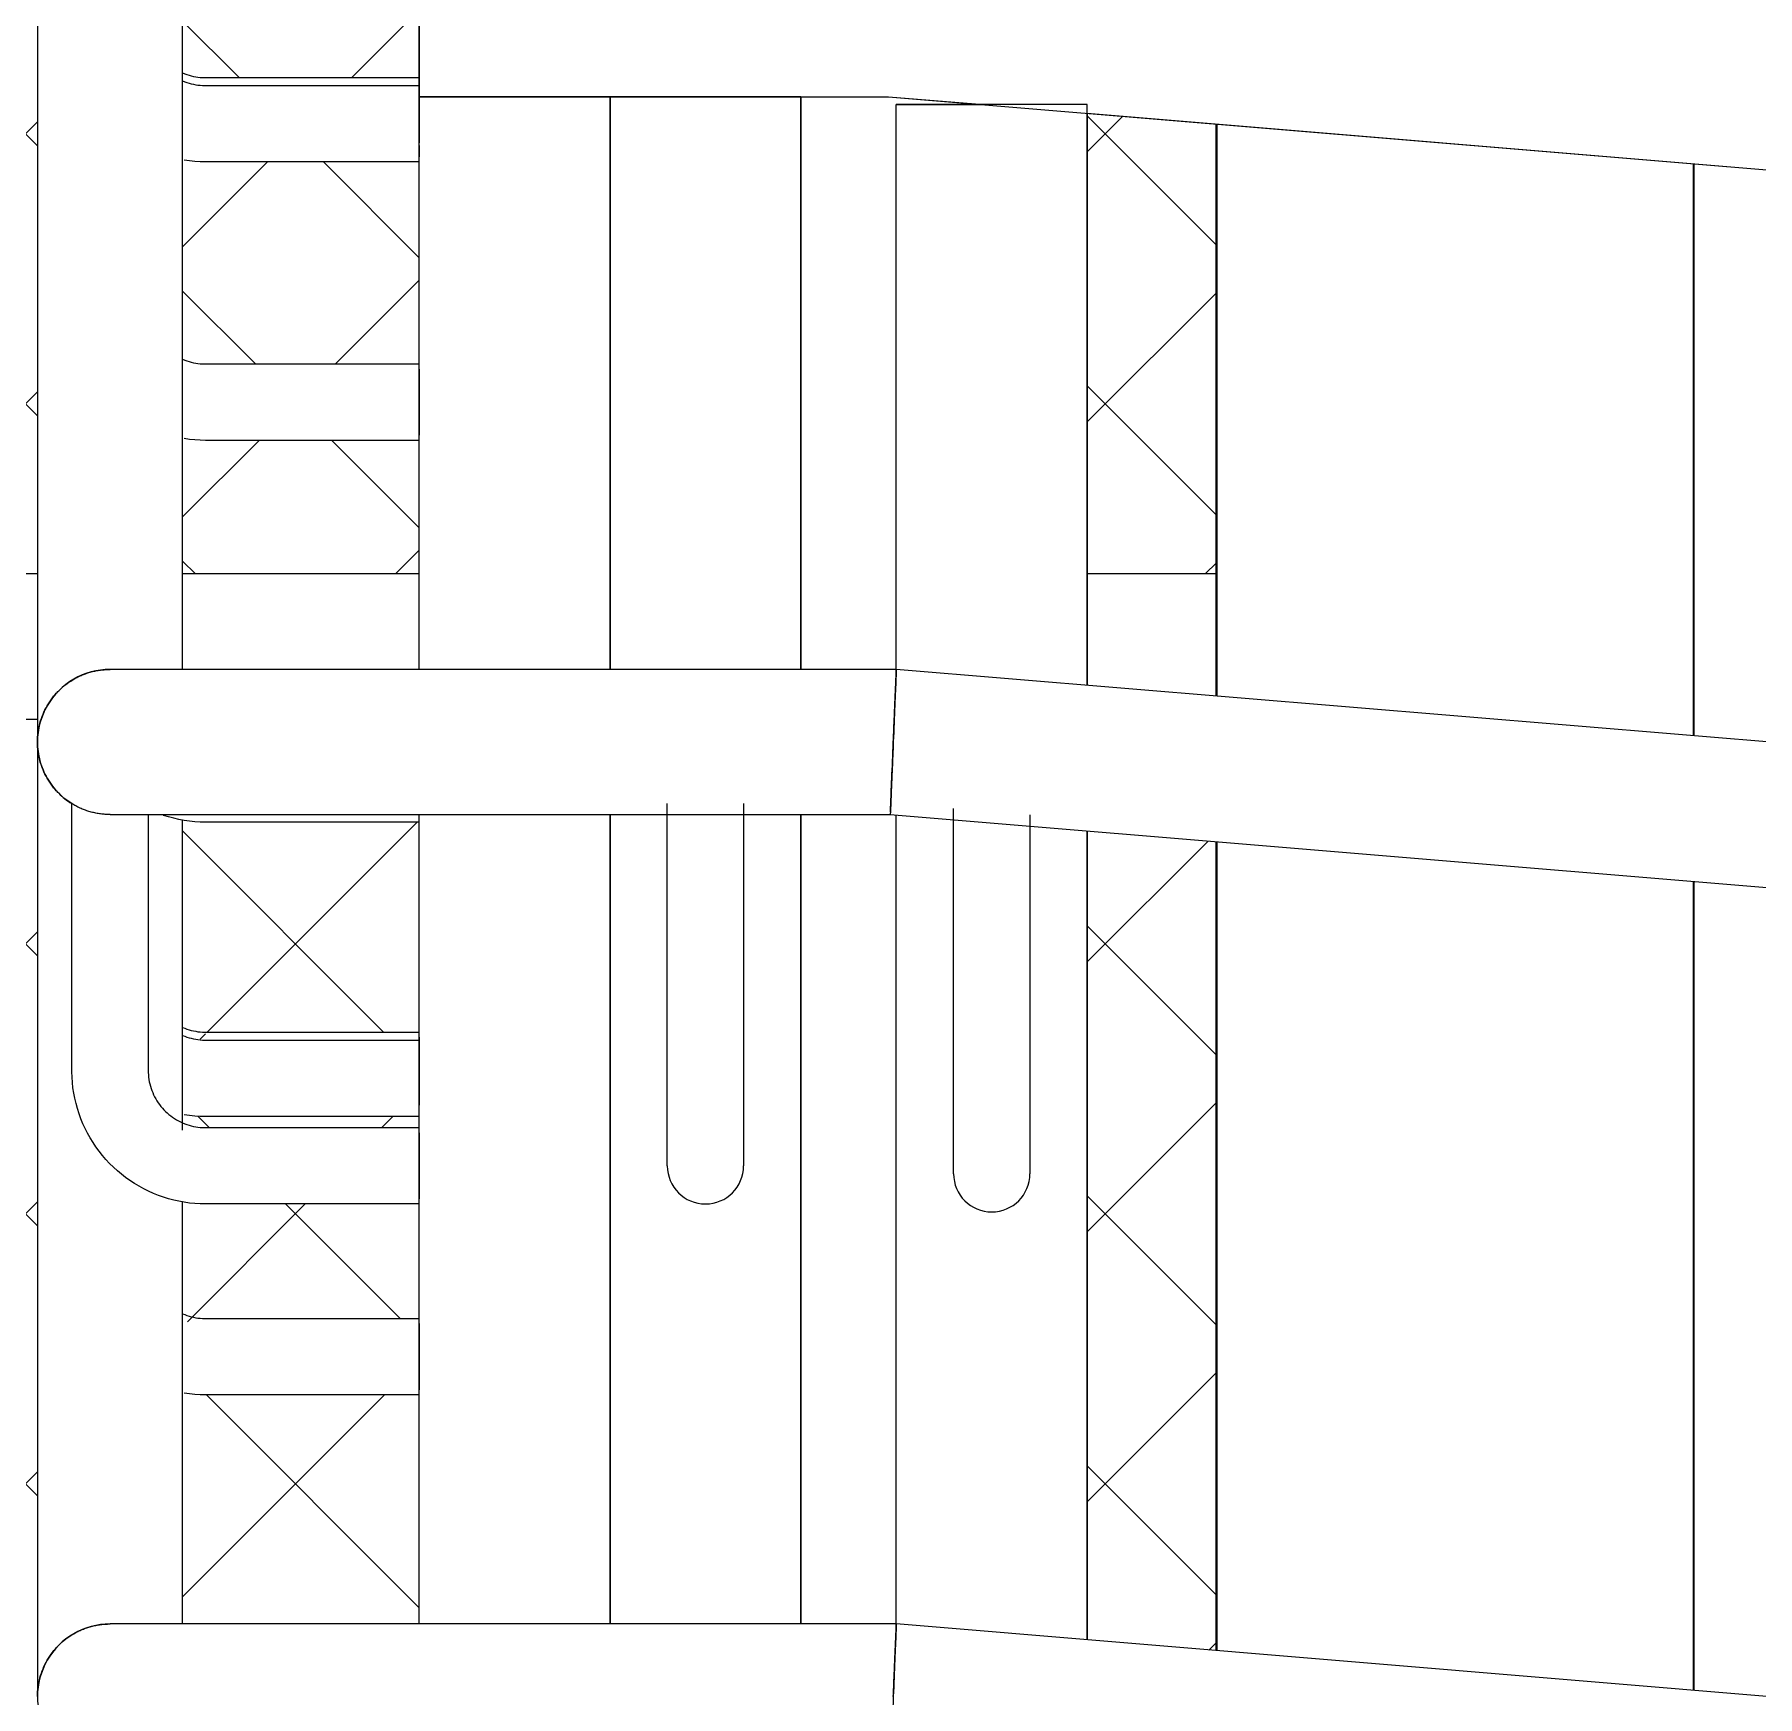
# Model space of a CAD drawing. Header units: millimetres. Extents: x -153298 to 620751, y -313239 to 250031.
# Drawn here: x 126548.3 to 126999.7, y -293878.3 to -293443.1 of the extents above; entities that cross this region are included whole.
import ezdxf

# ---------------------------------------------------------------- set-up
doc = ezdxf.new("R2010")
doc.units = ezdxf.units.MM
for name, color, linetype, lineweight in [('A-FLOR-HRAL', 7, 'Continuous', 25), ('A-GLAZ-CURT', 7, 'Continuous', 9), ('I-WALL-E', 7, 'Continuous', 35)]:
    doc.layers.add(name, color=color, linetype=linetype, lineweight=lineweight)

# ---------------------------------------------------------------- blocks, each defined once
blk = doc.blocks.new('Railing - Railing-6648742-2120-01 ENTRANCE 1 SECTION A')
at = {"layer": 'A-FLOR-HRAL', "color": 7, "lineweight": 9}
for p, q in [((-856701.1881364417, 102862.4035925976), (-858226.1881364416, 102862.4035925976)), ((-858226.1881364416, 102824.4035925977), (-856701.1881364417, 102824.4035925977))]:
    blk.add_line(p, q, dxfattribs=at)
blk = doc.blocks.new('DPA_CP_Fence Type D - Fence Post Left w MRTA Logo-V182-2120-01 ENTRANCE 1 SECTION A')
at = {"layer": 'A-GLAZ-CURT'}
h = blk.add_hatch(dxfattribs=at)
h.set_pattern_fill('FP_20', style=0, pattern_type=2)
h.set_pattern_definition([(45, (-856827.505, 101450), (-35.35524713544582, 35.35543098320893), []), (135, (-856827.505, 101450), (-35.35524713544582, -35.35543098320893), [])])
h.paths.add_polyline_path([(-856634.2775673486, 102212.4035925977), (-856634.2775673486, 102215.4035925977), (-856601.1881364416, 102215.4035925977), (-856601.1881364416, 102232.4035925976), (-857151.1881364417, 102232.4035925976), (-857150.4701634285, 102212.4035925977), (-857134.2775673486, 102212.4035925977), (-857134.2775673486, 102215.4035925977), (-857100.4701634285, 102215.4035925977), (-857100.4701634285, 102212.4035925977), (-857084.2775673487, 102212.4035925977), (-857084.2775673487, 102215.4035925977), (-857050.4701634285, 102215.4035925977), (-857050.4701634285, 102212.4035925977), (-857034.2775673486, 102212.4035925977), (-857034.2775673486, 102215.4035925977), (-857000.4701634285, 102215.4035925977), (-857000.4701634285, 102212.4035925977), (-856984.2775673486, 102212.4035925977), (-856984.2775673486, 102215.4035925977), (-856950.4701634283, 102215.4035925977), (-856950.4701634283, 102212.4035925977), (-856934.2775673486, 102212.4035925977), (-856934.2775673486, 102215.4035925977), (-856900.4701634285, 102215.4035925977), (-856900.4701634285, 102212.4035925977), (-856884.2775673486, 102212.4035925977), (-856884.2775673486, 102215.4035925977), (-856850.4701634285, 102215.4035925977), (-856850.4701634285, 102212.4035925977), (-856834.2775673487, 102212.4035925977), (-856834.2775673487, 102215.4035925977), (-856800.4701634285, 102215.4035925977), (-856800.4701634285, 102212.4035925977), (-856784.2775673487, 102212.4035925977), (-856784.2775673487, 102215.4035925977), (-856750.4701634285, 102215.4035925977), (-856750.4701634285, 102212.4035925977), (-856734.2775673486, 102212.4035925977), (-856734.2775673486, 102215.4035925977), (-856700.4701634285, 102215.4035925977), (-856700.4701634285, 102212.4035925977), (-856684.2775673486, 102212.4035925977), (-856683.8183975342, 102215.4035925977), (-856650.4701634286, 102215.4035925977), (-856650.4701634286, 102212.4035925977), (-856639.8652611283, 102212.4035925977)])
h.paths.add_polyline_path([(-858042.3738653885, 102212.4035925977), (-858034.2775673486, 102212.4035925977), (-858034.2775673486, 102215.4035925977), (-858000.4701634285, 102215.4035925977), (-858000.4701634285, 102212.4035925977), (-857984.2775673487, 102212.4035925977), (-857984.2775673487, 102215.4035925977), (-857950.4701634285, 102215.4035925977), (-857950.4701634285, 102212.4035925977), (-857934.2775673486, 102212.4035925977), (-857934.2775673486, 102215.4035925977), (-857900.4701634285, 102215.4035925977), (-857900.4701634285, 102212.4035925977), (-857884.2775673486, 102212.4035925977), (-857884.2775673486, 102215.4035925977), (-857850.4701634285, 102215.4035925977), (-857850.4701634285, 102212.4035925977), (-857834.2775673486, 102212.4035925977), (-857834.2775673486, 102215.4035925977), (-857800.4701634286, 102215.4035925977), (-857800.4701634286, 102212.4035925977), (-857784.2775673486, 102212.4035925977), (-857784.2775673486, 102215.4035925977), (-857750.4701634285, 102215.4035925977), (-857750.4701634285, 102212.4035925977), (-857734.2775673486, 102212.4035925977), (-857734.2775673486, 102215.4035925977), (-857700.4701634285, 102215.4035925977), (-857700.4701634285, 102212.4035925977), (-857684.2775673487, 102212.4035925977), (-857684.2775673487, 102215.4035925977), (-857650.4701634285, 102215.4035925977), (-857650.4701634285, 102212.4035925977), (-857634.2775673486, 102212.4035925977), (-857634.2775673486, 102215.4035925977), (-857629.4988286843, 102215.4035925977), (-857629.4988286843, 102232.4035925976), (-858097.6338179386, 102232.4035925976), (-858097.6338179386, 102212.4035925977), (-858088.0479411649, 102212.4035925977)])
h.paths.add_polyline_path([(-856501.1881364415, 102212.4035925977), (-856476.1881364415, 102212.4035925977), (-856476.1881364415, 102232.4035925976), (-856501.1881364415, 102232.4035925976), (-856501.1881364415, 102219.1142443662)])
h.paths.add_polyline_path([(-856392.3450252684, 102212.4035925977), (-856392.3450252684, 102232.4035925976), (-856426.1881364416, 102232.4035925976), (-856426.1881364416, 102212.4035925977)])
h.paths.add_polyline_path([(-857234.2775673486, 102212.4035925977), (-857234.2775673486, 102215.4035925977), (-857201.1881364417, 102215.4035925977), (-857201.1881364417, 102232.4035925976), (-857527.8988286845, 102232.4035925976), (-857527.8988286845, 102215.4035925977), (-857500.4701634283, 102215.4035925977), (-857500.4701634283, 102212.4035925977), (-857484.2775673486, 102212.4035925977), (-857484.2775673486, 102215.4035925977), (-857450.4701634285, 102215.4035925977), (-857450.4701634285, 102212.4035925977), (-857434.2775673486, 102212.4035925977), (-857434.2775673486, 102215.4035925977), (-857400.4701634285, 102215.4035925977), (-857400.4701634285, 102212.4035925977), (-857384.2775673487, 102212.4035925977), (-857384.2775673487, 102215.4035925977), (-857350.4701634285, 102215.4035925977), (-857350.4701634285, 102212.4035925977), (-857334.2775673486, 102212.4035925977), (-857334.2775673486, 102215.4035925977), (-857300.4701634285, 102215.4035925977), (-857300.4701634285, 102212.4035925977), (-857284.2775673486, 102212.4035925977), (-857284.2775673486, 102215.4035925977), (-857250.4701634285, 102215.4035925977), (-857250.4701634285, 102212.4035925977)])
h.paths.add_polyline_path([(-856742.4165152344, 102282.4035925976), (-856601.1881364416, 102282.4035925976), (-856601.1881364416, 102447.4035925977), (-856663.4381364415, 102447.9931073135), (-856669.1702295474, 102449.5184980291), (-856678.2984558155, 102454.8154021467), (-856683.8522670118, 102459.9917830488), (-856688.7319101536, 102467.4979455961), (-856690.8483904795, 102473.5402818405), (-856691.6881364415, 102479.8763882947), (-856692.1881364415, 102482.4035925979), (-856692.1881364415, 102552.3327734198), (-856695.6231652842, 102554.9685637551), (-856698.6426191134, 102558.9035925977), (-856700.5407271411, 102563.4860307407), (-856701.1881364416, 102573.3211544546), (-856701.1881364416, 102824.4035925977), (-857151.1881364417, 102824.4035925977), (-857151.1881364417, 102282.4035925976), (-856976.8180822968, 102282.4035925976)])
h.paths.add_polyline_path([(-857445.6212164216, 102282.4035925976), (-857201.1881364417, 102282.4035925976), (-857201.1881364417, 102824.4035925977), (-857527.8988286845, 102824.4035925977), (-857527.8988286845, 102282.4035925976)])
h.paths.add_polyline_path([(-858097.6338179386, 102282.4035925976), (-857629.4988286843, 102282.4035925976), (-857629.4988286843, 102824.4035925977), (-858097.6338179386, 102824.4035925977), (-858097.6338179386, 102345.0337947114)])
h.paths.add_polyline_path([(-856501.1881364415, 102282.4035925976), (-856476.1881364415, 102282.4035925976), (-856476.1881364415, 102323.0064257137), (-856501.1881364415, 102347.3376171424), (-856501.1881364415, 102345.0337947114)])
h.paths.add_polyline_path([(-856401.1881364415, 102282.4035925976), (-856397.1881364416, 102282.4035925976), (-856397.1881364416, 102395.9999999999), (-856401.1881364415, 102395.9999999999), (-856401.1881364415, 102345.0337947114)])
h.paths.add_polyline_path([(-856827.5042234219, 102352.9999999408), (-856899.4025573735, 102352.9999999586), (-857066.476353018, 102449.9999999999), (-856899.3298253735, 102546.9999999586), (-856827.5042234219, 102546.9999999586), (-856996.3295828198, 102449.9999999826), (-856899.3298253735, 102394.2679908229)])
h.paths.add_polyline_path([(-856392.3450252684, 102399.9999999999), (-856392.3450252684, 102519.9999999999), (-856397.1881364416, 102519.9999999999), (-856397.1881364416, 102542.6885430982), (-856426.1881364416, 102545.1052097649), (-856425.1881364415, 102403.9999999999), (-856401.1881364415, 102403.179562384), (-856401.1881364415, 102399.9999999999), (-856397.1881364416, 102399.9999999999)])
h.paths.add_polyline_path([(-856657.1881364414, 102464.4746604096), (-856657.1881364414, 102467.4035925977), (-856601.1881364416, 102467.4035925977), (-856601.1881364416, 102547.4035925977), (-856663.2641191791, 102547.9467988688), (-856672.1881364415, 102549.4035925977), (-856672.6881364416, 102482.4035925979), (-856675.1170686297, 102482.4035925979), (-856670.9018602158, 102475.9061187906), (-856670.3894346048, 102472.8392346138), (-856664.5970560557, 102469.3168893179), (-856663.685609795, 102466.7337809286), (-856659.2063432871, 102466.0638466356)])
h.paths.add_polyline_path([(-856392.3450252684, 102580.4166666666), (-856392.3450252684, 102792.2849505004), (-856426.1881364416, 102795.1052097648), (-856426.1881364416, 102583.236925931), (-856409.408482552, 102581.8386214402)])
h.paths.add_polyline_path([(-856663.1881364415, 102587.4035925977), (-856601.1881364416, 102587.4035925977), (-856601.1881364416, 102647.4035925978), (-856663.1881364415, 102647.4035925978), (-856663.1881364415, 102596.8728954017)])
h.paths.add_polyline_path([(-856657.1881364416, 102664.4746604096), (-856657.1881364416, 102667.4035925978), (-856601.1881364416, 102667.4035925978), (-856601.1881364416, 102697.4035925977), (-856663.1881364415, 102697.4035925977), (-856663.1881364415, 102666.7678248859), (-856659.2063432871, 102666.0638466356)])
h.paths.add_polyline_path([(-856657.1881364416, 102714.4746604096), (-856657.1881364416, 102717.4035925977), (-856601.1881364416, 102717.4035925977), (-856601.1881364416, 102720.3202592644), (-856663.1881364415, 102720.3202592644), (-856663.1881364415, 102716.7678248858), (-856659.2063432875, 102716.0638466356)])
h.paths.add_polyline_path([(-856657.1881364414, 102739.4746604096), (-856657.1881364414, 102742.4035925978), (-856601.1881364416, 102742.4035925978), (-856601.1881364416, 102797.4035925977), (-856663.1881364415, 102797.4035925977), (-856663.1881364415, 102741.7678248859), (-856659.2063432871, 102741.0638466356), (-856657.701509377, 102739.8789030172)])
h.paths.add_polyline_path([(-857151.1881364417, 102862.4035925976), (-856701.1881364416, 102862.4035925977), (-856701.1881364416, 103074.4035925976), (-857151.1881364417, 103074.4035925976), (-857151.1881364417, 102974.6315464372)])
h.paths.add_polyline_path([(-856625.2157317032, 102862.4035925976), (-856601.1881364416, 102862.4035925976), (-856601.1881364416, 102897.4035925978), (-856663.1881364415, 102897.4035925978), (-856663.1881364415, 102862.4035925977), (-856657.1881364416, 102862.4035925977)])
h.paths.add_polyline_path([(-857629.4988286843, 102862.4035925976), (-857629.4988286843, 103074.4035925976), (-858097.6338179386, 103074.4035925976), (-858097.6338179386, 102862.4035925976), (-857680.022783484, 102862.4035925976)])
h.paths.add_polyline_path([(-857527.8988286845, 102862.4035925976), (-857201.1881364417, 102862.4035925976), (-857201.1881364417, 103074.4035925976), (-857527.8988286845, 103074.4035925976), (-857527.8988286845, 102974.6315464372)])
h.paths.add_polyline_path([(-856392.3450252684, 102862.4035925976), (-856392.3450252684, 102980.2433559216), (-856426.1881364416, 102983.0636151861), (-856426.1881364416, 102862.4035925976)])
h.paths.add_polyline_path([(-856657.1881364416, 102914.4746604096), (-856657.1881364416, 102917.4035925977), (-856601.1881364416, 102917.4035925977), (-856601.1881364416, 102970.3202592644), (-856663.1881364415, 102970.3202592644), (-856663.1881364415, 102916.7678248858), (-856659.2063432875, 102916.0638466356)])
h.paths.add_polyline_path([(-856657.1881364416, 102989.4746604096), (-856657.1881364416, 102992.4035925978), (-856601.1881364416, 102992.4035925978), (-856601.1881364416, 103074.4035925976), (-856663.1881364415, 103074.4035925976), (-856663.1881364415, 102991.7678248858), (-856659.2063432875, 102991.0638466356), (-856657.701509377, 102989.8789030171)])
h.paths.add_polyline_path([(-856392.3450252684, 103030.4166666666), (-856392.3450252684, 103074.4035925976), (-856431.1881364416, 103074.4035925976), (-856431.1881364416, 103033.6535925977)])
h.paths.add_polyline_path([(-856551.1881364416, 103037.4035925977), (-856521.1881364416, 103037.4035925977), (-856521.1881364416, 103074.4035925976), (-856551.1881364416, 103074.4035925976)])
h.paths.add_polyline_path([(-858022.5023533303, 103112.4035925976), (-857629.4988286843, 103112.4035925976), (-857629.4988286843, 103262.4035925976), (-858097.6338179386, 103262.4035925976), (-858097.6338179386, 103112.4035925976), (-858039.3994141768, 103112.4035925976)])
h.paths.add_polyline_path([(-856521.1881364416, 103112.4035925976), (-856521.1881364416, 103262.4035925976), (-856551.1881364416, 103262.4035925976), (-856551.1881364416, 103112.4035925976)])
h.paths.add_polyline_path([(-856431.1881364416, 103112.4035925976), (-856392.3450252684, 103112.4035925976), (-856392.3450252684, 103262.4035925976), (-856431.1881364416, 103262.4035925976), (-856431.1881364416, 103226.4706471275)])
h.paths.add_polyline_path([(-857151.1881364417, 103112.4035925976), (-856601.1881364416, 103112.4035925977), (-856601.1881364416, 103262.4035925976), (-857151.1881364417, 103262.4035925976)])
h.paths.add_polyline_path([(-857445.6212164216, 103112.4035925976), (-857201.1881364417, 103112.4035925976), (-857201.1881364417, 103262.4035925976), (-857527.8988286845, 103262.4035925976), (-857527.8988286845, 103112.4035925976)])
h.paths.add_polyline_path([(-858095.9302248292, 103312.4035925976), (-857629.4988286843, 103312.4035925976), (-857629.4988286843, 103400.1316524975), (-858027.7266824772, 103399.4656676416), (-858041.6367556398, 103397.3905162079), (-858063.0601329114, 103388.1665324189), (-858079.1564549507, 103373.6458175754), (-858089.7913262139, 103357.7108588397), (-858095.9302248292, 103340.3271353987), (-858097.6338179386, 103312.4035925976)])
h.paths.add_polyline_path([(-856392.3450252684, 103312.4035925976), (-856392.3450252684, 103400.1316524975), (-856431.1881364416, 103400.1316524975), (-856431.1881364416, 103312.4035925976)])
h.paths.add_polyline_path([(-857527.8988286845, 103312.4035925976), (-856521.1881364416, 103312.4035925976), (-856521.1881364416, 103400.1316524975), (-857527.8988286845, 103400.1316524975), (-857527.8988286845, 103352.3901974727)])
blk = doc.blocks.new('Railing - RL7_Baluster Post-V202-2120-01 ENTRANCE 1 SECTION A')
at = {"layer": 'A-FLOR-HRAL', "color": 7, "lineweight": 9}
for p, q in [((-856601.1881364417, 102837.4035925976), (-856601.1881364417, 103187.4035925977)), ((-856601.1881364417, 102837.4035925976), (-856601.1881364417, 103187.4035925977)), ((-856551.1881364417, 102987.4035925976), (-856551.1881364417, 102837.4035925976)), ((-856551.1881364417, 102837.4035925976), (-856551.1881364417, 102987.4035925976)), ((-856657.1881364417, 102917.4035925977), (-856601.1881364417, 102917.4035925977)), ((-856601.1881364417, 102907.4035925977), (-856601.1881364417, 102916.0638466356)), ((-856601.1881364417, 102916.0638466356), (-856601.1881364417, 102907.4035925977)), ((-856601.1881364417, 102907.4035925977), (-856601.1881364417, 102898.7433385599)), ((-856601.1881364417, 102898.7433385599), (-856601.1881364417, 102907.4035925977)), ((-856601.1881364417, 102897.4035925978), (-856657.1881364417, 102897.4035925978)), ((-856601.1881364417, 102587.4035925977), (-856601.1881364417, 102799.4035925976)), ((-856601.1881364417, 102587.4035925977), (-856601.1881364417, 102799.4035925976)), ((-856551.1881364417, 102799.4035925976), (-856551.1881364417, 102587.4035925977)), ((-856551.1881364417, 102587.4035925977), (-856551.1881364417, 102799.4035925976)), ((-856657.1881364416, 102667.4035925978), (-856601.1881364417, 102667.4035925978)), ((-856601.1881364417, 102657.4035925978), (-856601.1881364417, 102666.0638466356)), ((-856601.1881364417, 102666.0638466356), (-856601.1881364417, 102657.4035925977)), ((-856601.1881364417, 102657.4035925977), (-856601.1881364417, 102648.7433385599)), ((-856601.1881364417, 102648.7433385599), (-856601.1881364417, 102657.4035925978)), ((-856601.1881364417, 102647.4035925978), (-856657.1881364416, 102647.4035925978))]:
    blk.add_line(p, q, dxfattribs=at)
at = {"layer": 'A-FLOR-HRAL', "color": 7, "lineweight": 9, "flags": 128}
for points in [[(-856663.1782293827, 102918.6515459662), (-856662.6235027588, 102918.4230063083), (-856662.0600807082, 102918.216832606), (-856661.4888645862, 102918.0333546934), (-856660.9107682165, 102917.872866096), (-856660.3267164301, 102917.7356235612), (-856659.7376435851, 102917.6218466479), (-856659.1444920728, 102917.5317173749), (-856658.5482108087, 102917.4653799297), (-856657.9497537157, 102917.4229404381), (-856657.3500781975, 102917.4044667943), (-856657.1881364417, 102917.4035925977)], [(-856657.1881364417, 102897.4035925978), (-856658.5877631382, 102897.4315888646), (-856659.9851507307, 102897.5155328772), (-856661.3780636968, 102897.6552903429), (-856662.7642736732, 102897.8506376796)], [(-856663.1782293826, 102668.6515459663), (-856662.6235027587, 102668.4230063084), (-856662.0600807081, 102668.2168326062), (-856661.488864586, 102668.0333546936), (-856660.9107682164, 102667.8728660961), (-856660.3267164299, 102667.7356235614), (-856659.737643585, 102667.6218466481), (-856659.1444920726, 102667.531717375), (-856658.5482108084, 102667.4653799298), (-856657.9497537155, 102667.4229404383), (-856657.3500781974, 102667.4044667945), (-856657.1881364416, 102667.4035925979)], [(-856657.1881364416, 102647.4035925979), (-856658.5877631381, 102647.4315888648), (-856659.9851507305, 102647.5155328773), (-856661.3780636967, 102647.655290343), (-856662.7642736731, 102647.8506376798)]]:
    blk.add_lwpolyline(points, dxfattribs=at)
blk = doc.blocks.new('Railing - RL7_Baluster Post-V203-2120-01 ENTRANCE 1 SECTION A')
at = {"layer": 'A-FLOR-HRAL', "color": 7, "lineweight": 9}
for p, q in [((-856601.1881364417, 102837.4035925976), (-856601.1881364417, 103087.4035925976)), ((-856601.1881364417, 102837.4035925976), (-856601.1881364417, 103087.4035925976)), ((-856551.1881364417, 102987.4035925976), (-856551.1881364417, 102837.4035925976)), ((-856551.1881364417, 102837.4035925976), (-856551.1881364417, 102987.4035925976)), ((-856601.1881364417, 102797.4035925977), (-856657.1881364417, 102797.4035925977)), ((-856601.1881364417, 102587.4035925977), (-856601.1881364417, 102799.4035925976)), ((-856601.1881364417, 102587.4035925977), (-856601.1881364417, 102799.4035925976)), ((-856551.1881364417, 102799.4035925976), (-856551.1881364417, 102587.4035925977)), ((-856551.1881364417, 102587.4035925977), (-856551.1881364417, 102799.4035925976))]:
    blk.add_line(p, q, dxfattribs=at)
at = {"layer": 'A-FLOR-HRAL', "color": 7, "lineweight": 9, "flags": 128}
blk.add_lwpolyline([(-856657.1881364417, 102797.4035925977), (-856658.5877631382, 102797.4315888646), (-856659.9851507307, 102797.5155328771), (-856661.3780636968, 102797.6552903429), (-856662.7642736732, 102797.8506376796), (-856664.1415630195, 102798.1012623733), (-856665.5077283665, 102798.4067634779), (-856666.8605841415, 102798.7666522569), (-856668.1979660633, 102799.1803529648)], dxfattribs=at)
blk = doc.blocks.new('Railing - RL7_Baluster Post-V207-2120-01 ENTRANCE 1 SECTION A')
at = {"layer": 'A-FLOR-HRAL', "color": 7, "lineweight": 9}
for p, q in [((-856601.1881364417, 102837.4035925976), (-856601.1881364417, 103262.4035925977)), ((-856601.1881364417, 102837.4035925976), (-856601.1881364417, 103262.4035925977)), ((-856657.1881364417, 102992.4035925978), (-856601.1881364417, 102992.4035925978)), ((-856601.1881364417, 102982.4035925977), (-856601.1881364417, 102991.0638466356)), ((-856601.1881364417, 102991.0638466356), (-856601.1881364417, 102982.4035925977)), ((-856551.1881364417, 102987.4035925976), (-856551.1881364417, 102837.4035925976)), ((-856551.1881364417, 102837.4035925976), (-856551.1881364417, 102987.4035925976)), ((-856601.1881364417, 102982.4035925977), (-856601.1881364417, 102975.3325247859)), ((-856601.1881364417, 102975.3325247859), (-856601.1881364417, 102982.4035925977)), ((-856601.1881364417, 102587.4035925977), (-856601.1881364417, 102799.4035925976)), ((-856601.1881364417, 102587.4035925977), (-856601.1881364417, 102799.4035925976)), ((-856551.1881364417, 102799.4035925976), (-856551.1881364417, 102587.4035925977)), ((-856551.1881364417, 102587.4035925977), (-856551.1881364417, 102799.4035925976)), ((-856657.1881364416, 102742.4035925978), (-856601.1881364417, 102742.4035925978)), ((-856601.1881364417, 102732.4035925978), (-856601.1881364417, 102741.0638466356)), ((-856601.1881364417, 102741.0638466356), (-856601.1881364417, 102732.4035925977)), ((-856601.1881364417, 102732.4035925977), (-856601.1881364417, 102723.7433385599)), ((-856601.1881364417, 102723.7433385599), (-856601.1881364417, 102732.4035925978))]:
    blk.add_line(p, q, dxfattribs=at)
at = {"layer": 'A-FLOR-HRAL', "color": 7, "lineweight": 9, "flags": 128}
for points in [[(-856663.1782293827, 102993.6515459662), (-856662.6235027588, 102993.4230063083), (-856662.0600807082, 102993.216832606), (-856661.4888645862, 102993.0333546934), (-856660.9107682165, 102992.872866096), (-856660.3267164301, 102992.7356235612), (-856659.7376435851, 102992.6218466479), (-856659.1444920728, 102992.5317173749), (-856658.5482108087, 102992.4653799297), (-856657.9497537157, 102992.4229404381), (-856657.3500781975, 102992.4044667943), (-856657.1881364417, 102992.4035925978)], [(-856663.1782293826, 102743.6515459663), (-856662.6235027587, 102743.4230063084), (-856662.0600807081, 102743.2168326062), (-856661.488864586, 102743.0333546936), (-856660.9107682164, 102742.8728660961), (-856660.3267164299, 102742.7356235614), (-856659.737643585, 102742.6218466481), (-856659.1444920726, 102742.5317173751), (-856658.5482108084, 102742.4653799298), (-856657.9497537155, 102742.4229404383), (-856657.3500781974, 102742.4044667945), (-856657.1881364416, 102742.4035925979)]]:
    blk.add_lwpolyline(points, dxfattribs=at)
blk = doc.blocks.new('Railing - RL7_Baluster Post-V208-2120-01 ENTRANCE 1 SECTION A')
at = {"layer": 'A-FLOR-HRAL', "color": 7, "lineweight": 9}
for p, q in [((-856601.1881364417, 102837.4035925976), (-856601.1881364417, 103260.3202592643)), ((-856601.1881364417, 102837.4035925976), (-856601.1881364417, 103260.3202592643)), ((-856657.1881364417, 102990.3202592644), (-856601.1881364417, 102990.3202592644)), ((-856601.1881364417, 102980.3202592644), (-856601.1881364417, 102988.9805133022)), ((-856601.1881364417, 102988.9805133022), (-856601.1881364417, 102980.3202592644)), ((-856551.1881364417, 102987.4035925976), (-856551.1881364417, 102837.4035925976)), ((-856551.1881364417, 102837.4035925976), (-856551.1881364417, 102987.4035925976)), ((-856601.1881364417, 102980.3202592644), (-856601.1881364417, 102975.3202592644)), ((-856601.1881364417, 102975.3202592644), (-856601.1881364417, 102980.3202592644)), ((-856601.1881364417, 102974.5861964209), (-856601.1881364417, 102971.6600052265)), ((-856601.1881364417, 102971.6600052265), (-856601.1881364417, 102974.5861964209)), ((-856601.1881364417, 102970.3202592644), (-856657.1881364417, 102970.3202592644)), ((-856601.1881364417, 102587.4035925977), (-856601.1881364417, 102799.4035925976)), ((-856601.1881364417, 102587.4035925977), (-856601.1881364417, 102799.4035925976)), ((-856551.1881364417, 102799.4035925976), (-856551.1881364417, 102587.4035925977)), ((-856551.1881364417, 102587.4035925977), (-856551.1881364417, 102799.4035925976)), ((-856657.1881364416, 102740.3202592644), (-856601.1881364417, 102740.3202592644)), ((-856601.1881364417, 102730.3202592644), (-856601.1881364417, 102738.9805133022)), ((-856601.1881364417, 102738.9805133022), (-856601.1881364417, 102730.3202592644)), ((-856601.1881364417, 102730.3202592644), (-856601.1881364417, 102723.2491914525)), ((-856601.1881364417, 102723.2491914525), (-856601.1881364417, 102730.3202592644)), ((-856601.1881364417, 102720.3202592644), (-856657.1881364416, 102720.3202592644))]:
    blk.add_line(p, q, dxfattribs=at)
at = {"layer": 'A-FLOR-HRAL', "color": 7, "lineweight": 9, "flags": 128}
for points in [[(-856663.1782293827, 102991.5682126328), (-856662.6235027588, 102991.3396729749), (-856662.0600807082, 102991.1334992727), (-856661.4888645862, 102990.9500213601), (-856660.9107682165, 102990.7895327626), (-856660.3267164301, 102990.6522902279), (-856659.7376435851, 102990.5385133146), (-856659.1444920728, 102990.4483840415), (-856658.5482108087, 102990.3820465964), (-856657.9497537157, 102990.3396071048), (-856657.3500781975, 102990.321133461), (-856657.1881364417, 102990.3202592644)], [(-856657.1881364417, 102970.3202592644), (-856658.5877631382, 102970.3482555313), (-856659.9851507307, 102970.4321995438), (-856661.3780636968, 102970.5719570095), (-856662.7642736732, 102970.7673043463)], [(-856663.1782293826, 102741.568212633), (-856662.6235027587, 102741.3396729751), (-856662.0600807081, 102741.1334992728), (-856661.488864586, 102740.9500213602), (-856660.9107682164, 102740.7895327628), (-856660.3267164299, 102740.652290228), (-856659.737643585, 102740.5385133147), (-856659.1444920726, 102740.4483840417), (-856658.5482108084, 102740.3820465965), (-856657.9497537155, 102740.3396071049), (-856657.3500781974, 102740.3211334611), (-856657.1881364416, 102740.3202592646)], [(-856657.1881364416, 102720.3202592646), (-856658.5877631381, 102720.3482555314), (-856659.9851507305, 102720.432199544), (-856661.3780636967, 102720.5719570097), (-856662.7642736731, 102720.7673043464)]]:
    blk.add_lwpolyline(points, dxfattribs=at)
blk = doc.blocks.new('Railing - RL7_Baluster Post-V209-2120-01 ENTRANCE 1 SECTION A')
at = {"layer": 'A-FLOR-HRAL', "color": 7, "lineweight": 9}
for p, q in [((-856551.1881364417, 102987.4035925976), (-856601.1881364417, 102987.4035925976)), ((-856601.1881364417, 102987.4035925976), (-856551.1881364417, 102987.4035925976)), ((-856601.1881364417, 102837.4035925976), (-856601.1881364417, 102987.4035925976)), ((-856601.1881364417, 102837.4035925976), (-856601.1881364417, 102987.4035925976)), ((-856551.1881364417, 102987.4035925976), (-856551.1881364417, 102837.4035925976)), ((-856551.1881364417, 102837.4035925976), (-856551.1881364417, 102987.4035925976)), ((-856692.1881364416, 102732.4035925977), (-856692.1881364416, 102802.3327734197)), ((-856672.1881364417, 102799.4352590641), (-856672.1881364417, 102732.4035925977)), ((-856601.1881364417, 102587.4035925977), (-856601.1881364417, 102799.4035925976)), ((-856601.1881364417, 102587.4035925977), (-856601.1881364417, 102799.4035925976)), ((-856551.1881364417, 102799.4035925976), (-856551.1881364417, 102587.4035925977)), ((-856551.1881364417, 102587.4035925977), (-856551.1881364417, 102799.4035925976)), ((-856657.1881364417, 102717.4035925977), (-856601.1881364417, 102717.4035925977)), ((-856601.1881364417, 102707.4035925977), (-856601.1881364417, 102716.0638466356)), ((-856601.1881364417, 102716.0638466356), (-856601.1881364417, 102707.4035925977)), ((-856601.1881364417, 102707.4035925977), (-856601.1881364417, 102698.7433385599)), ((-856601.1881364417, 102698.7433385599), (-856601.1881364417, 102707.4035925977)), ((-856601.1881364417, 102697.4035925977), (-856657.1881364417, 102697.4035925977))]:
    blk.add_line(p, q, dxfattribs=at)
at = {"layer": 'A-FLOR-HRAL', "color": 7, "lineweight": 9, "flags": 128}
for points in [[(-856657.1881364417, 102697.4035925977), (-856658.5877631382, 102697.4315888646), (-856659.9851507307, 102697.5155328771), (-856661.3780636968, 102697.6552903429), (-856662.7642736732, 102697.8506376796), (-856664.1415630195, 102698.1012623733), (-856665.5077283665, 102698.4067634779), (-856666.8605841415, 102698.7666522569), (-856668.1979660633, 102699.1803529648), (-856669.5177346063, 102699.647203769), (-856670.8177784225, 102700.1664578076), (-856672.096017719, 102700.737284385), (-856673.3504075856, 102701.3587703005), (-856674.5789412663, 102702.029921309), (-856675.7796533689, 102702.7496637123), (-856676.9506230105, 102703.5168460759), (-856678.0899768894, 102704.3302410718), (-856679.1958922823, 102705.1885474415), (-856680.2665999607, 102706.0903920778), (-856681.3003870206, 102707.0343322218), (-856682.2955996231, 102708.0188577706), (-856683.2506456408, 102709.0423936933), (-856684.1639972032, 102710.1033025508), (-856685.034193143, 102711.1998871152), (-856685.8598413322, 102712.3303930852), (-856686.6396209099, 102713.4930118924), (-856687.3722843953, 102714.6858835946), (-856688.0566596827, 102715.9070998517), (-856688.6916519179, 102717.1547069781), (-856689.2762452487, 102718.4267090685), (-856689.8095044505, 102719.7210711911), (-856690.2905764225, 102721.0357226424), (-856690.7186915517, 102722.3685602606), (-856691.0931649458, 102723.7174517899), (-856691.4133975271, 102725.0802392915), (-856691.6788769913, 102726.4547425962), (-856691.8891786285, 102727.8387627919), (-856692.0439660004, 102729.2300857415), (-856692.1429914808, 102730.6264856251), (-856692.1860966497, 102732.0257285007), (-856692.1881364416, 102732.4035925977)], [(-856672.1881364417, 102732.4035925977), (-856672.1761380417, 102731.8037525849), (-856672.1401620362, 102731.2048721882), (-856672.0802659794, 102730.6079094884), (-856671.9965456923, 102730.0138194985), (-856671.8891351093, 102729.4235526358), (-856671.7582060645, 102728.8380532013), (-856671.6039680165, 102728.2582578693), (-856671.4266677129, 102727.6850941885), (-856671.2265887969, 102727.1194790986), (-856671.0040513518, 102726.5623174631), (-856670.75941139, 102726.0145006217), (-856670.4930602834, 102725.4769049646), (-856670.2054241368, 102724.9503905301), (-856669.8969631068, 102724.4357996289), (-856669.5681706654, 102723.9339554968), (-856669.21957281, 102723.4456609773), (-856668.851727223, 102722.9716972375), (-856668.4652223788, 102722.5128225182), (-856668.0606766028, 102722.0697709211), (-856667.6387370819, 102721.6432512342), (-856667.2000788293, 102721.2339457982), (-856666.7454036047, 102720.8425094142), (-856666.2754387914, 102720.4695682972), (-856665.7909362328, 102720.1157190732), (-856665.2926710297, 102719.7815278256), (-856664.7814403002, 102719.4675291891), (-856664.2580619043, 102719.1742254945), (-856663.7233731358, 102718.9020859651), (-856663.1782293828, 102718.6515459662), (-856662.6235027588, 102718.4230063082), (-856662.0600807082, 102718.216832606), (-856661.4888645862, 102718.0333546934), (-856660.9107682165, 102717.872866096), (-856660.3267164301, 102717.7356235612), (-856659.7376435853, 102717.6218466479), (-856659.1444920728, 102717.5317173749), (-856658.5482108087, 102717.4653799297), (-856657.9497537157, 102717.4229404381), (-856657.3500781975, 102717.4044667943), (-856657.1881364417, 102717.4035925977)]]:
    blk.add_lwpolyline(points, dxfattribs=at)
blk = doc.blocks.new('Railing - RL7_Baluster Post-V210-2120-01 ENTRANCE 1 SECTION A')
at = {"layer": 'A-FLOR-HRAL', "color": 7, "lineweight": 9}
for p, q in [((-856501.1881364417, 102987.4035925976), (-856551.1881364417, 102987.4035925976)), ((-856551.1881364417, 102987.4035925976), (-856501.1881364417, 102987.4035925976)), ((-856551.1881364417, 102837.4035925976), (-856551.1881364417, 102987.4035925976)), ((-856551.1881364417, 102837.4035925976), (-856551.1881364417, 102987.4035925976)), ((-856501.1881364417, 102987.4035925976), (-856501.1881364417, 102837.4035925976)), ((-856501.1881364417, 102837.4035925976), (-856501.1881364417, 102987.4035925976)), ((-856536.1881364417, 102732.4035925977), (-856536.1881364417, 102802.3327734198)), ((-856516.1881364416, 102802.3327734198), (-856516.1881364416, 102732.4035925977)), ((-856551.1881364417, 102587.4035925977), (-856551.1881364417, 102799.4035925976)), ((-856551.1881364417, 102587.4035925977), (-856551.1881364417, 102799.4035925976)), ((-856501.1881364417, 102799.4035925976), (-856501.1881364417, 102587.4035925977)), ((-856501.1881364417, 102587.4035925977), (-856501.1881364417, 102799.4035925976))]:
    blk.add_line(p, q, dxfattribs=at)
at = {"layer": 'A-FLOR-HRAL', "color": 7, "lineweight": 9, "flags": 128}
for points in [[(-856536.1881364417, 102707.4035925977), (-856536.1881364417, 102707.4235899312), (-856536.1881364417, 102707.4835499402), (-856536.1881364417, 102707.5833767014), (-856536.1881364417, 102707.7229105133), (-856536.1881364417, 102707.9019281517), (-856536.1881364417, 102708.1201432264), (-856536.1881364417, 102708.37720664), (-856536.1881364417, 102708.6727071457), (-856536.1881364417, 102709.0061720058), (-856536.1881364417, 102709.3770677477), (-856536.1881364417, 102709.7848010172), (-856536.1881364417, 102710.2287195282), (-856536.1881364417, 102710.7081131058), (-856536.1881364417, 102711.2222148224), (-856536.1881364417, 102711.770202225), (-856536.1881364417, 102712.3511986506), (-856536.1881364417, 102712.964274629), (-856536.1881364417, 102713.6084493692), (-856536.1881364417, 102714.2826923292), (-856536.1881364417, 102714.9859248641), (-856536.1881364417, 102715.7170219517), (-856536.1881364417, 102716.4748139928), (-856536.1881364417, 102717.2580886816), (-856536.1881364417, 102718.0655929459), (-856536.1881364417, 102718.896034951), (-856536.1881364417, 102719.7480861669), (-856536.1881364417, 102720.6203834934), (-856536.1881364417, 102721.5115314408), (-856536.1881364417, 102722.4201043626), (-856536.1881364417, 102723.3446487358), (-856536.1881364417, 102724.2836854868), (-856536.1881364417, 102725.2357123569), (-856536.1881364417, 102726.1992063064), (-856536.1881364417, 102727.1726259504), (-856536.1881364417, 102728.1544140252), (-856536.1881364417, 102729.1429998793), (-856536.1881364417, 102730.1368019861), (-856536.1881364417, 102731.1342304744), (-856536.1881364417, 102732.1336896713), (-856536.1881364417, 102732.4035925977)], [(-856516.1881364416, 102732.4035925977), (-856516.1881364416, 102731.4038592431), (-856516.1881364416, 102730.4057252485), (-856516.1881364416, 102729.4107874155), (-856516.1881364416, 102728.4206374324), (-856516.1881364416, 102727.4368593279), (-856516.1881364416, 102726.4610269371), (-856516.1881364416, 102725.4947013836), (-856516.1881364416, 102724.5394285823), (-856516.1881364416, 102723.5967367659), (-856516.1881364416, 102722.66813404), (-856516.1881364416, 102721.7551059711), (-856516.1881364416, 102720.8591132092), (-856516.1881364416, 102719.9815891516), (-856516.1881364416, 102719.1239376497), (-856516.1881364416, 102718.2875307629), (-856516.1881364416, 102717.4737065637), (-856516.1881364416, 102716.6837669973), (-856516.1881364416, 102715.9189757984), (-856516.1881364416, 102715.18055647), (-856516.1881364416, 102714.4696903252), (-856516.1881364416, 102713.7875145985), (-856516.1881364416, 102713.1351206253), (-856516.1881364416, 102712.5135520968), (-856516.1881364416, 102711.9238033902), (-856516.1881364416, 102711.3668179775), (-856516.1881364416, 102710.8434869167), (-856516.1881364416, 102710.3546474256), (-856516.1881364416, 102709.9010815433), (-856516.1881364416, 102709.4835148784), (-856516.1881364416, 102709.1026154486), (-856516.1881364416, 102708.7589926115), (-856516.1881364416, 102708.4531960905), (-856516.1881364416, 102708.1857150948), (-856516.1881364416, 102707.9569775369), (-856516.1881364416, 102707.767349348), (-856516.1881364416, 102707.6171338929), (-856516.1881364416, 102707.5065714843), (-856516.1881364416, 102707.4358389983), (-856516.1881364416, 102707.405049592)]]:
    blk.add_lwpolyline(points, dxfattribs=at)
at = {"layer": 'A-FLOR-HRAL', "color": 7, "lineweight": 9}
blk.add_arc((-856526.1881364417, 102707.4035925977), 10, 180, 0, dxfattribs=at)
blk = doc.blocks.new('Railing - RL7_Baluster Post-17914660-2120-01 ENTRANCE 1 SECTION A')
at = {"layer": 'A-FLOR-HRAL', "color": 7, "lineweight": 9}
for p, q in [((-856426.1881364416, 102985.3202592643), (-856476.1881364416, 102985.3202592643)), ((-856476.1881364416, 102985.3202592643), (-856453.2678653814, 102985.3202592643)), ((-856476.1881364416, 102836.7561832972), (-856476.1881364416, 102985.3202592643)), ((-856476.1881364416, 102836.7561832972), (-856476.1881364416, 102985.3202592643)), ((-856426.1881364416, 102833.236925931), (-856426.1881364416, 102985.3202592643)), ((-856426.1881364416, 102983.063615186), (-856426.1881364416, 102833.236925931)), ((-856461.1881364417, 102730.3202592644), (-856461.1881364417, 102800.9612104238)), ((-856476.1881364416, 102586.7561832972), (-856476.1881364416, 102799.2720519467)), ((-856476.1881364416, 102586.7561832972), (-856476.1881364416, 102799.2720519467)), ((-856441.1881364417, 102799.2945437571), (-856441.1881364417, 102730.3202592644)), ((-856426.1881364416, 102795.1109374707), (-856426.1881364416, 102583.236925931)), ((-856426.1881364416, 102583.236925931), (-856426.1881364416, 102795.1109374707))]:
    blk.add_line(p, q, dxfattribs=at)
at = {"layer": 'A-FLOR-HRAL', "color": 7, "lineweight": 9, "flags": 128}
for points in [[(-856461.1881364417, 102705.3202592644), (-856461.1881364417, 102705.3402565979), (-856461.1881364417, 102705.4002166068), (-856461.1881364417, 102705.5000433681), (-856461.1881364417, 102705.63957718), (-856461.1881364417, 102705.8185948184), (-856461.1881364417, 102706.0368098931), (-856461.1881364417, 102706.2938733066), (-856461.1881364417, 102706.5893738123), (-856461.1881364417, 102706.9228386725), (-856461.1881364417, 102707.2937344143), (-856461.1881364417, 102707.7014676839), (-856461.1881364417, 102708.1453861949), (-856461.1881364417, 102708.6247797725), (-856461.1881364417, 102709.1388814891), (-856461.1881364417, 102709.6868688917), (-856461.1881364417, 102710.2678653173), (-856461.1881364417, 102710.8809412956), (-856461.1881364417, 102711.5251160359), (-856461.1881364417, 102712.1993589959), (-856461.1881364417, 102712.9025915307), (-856461.1881364417, 102713.6336886184), (-856461.1881364417, 102714.3914806594), (-856461.1881364417, 102715.1747553483), (-856461.1881364417, 102715.9822596126), (-856461.1881364417, 102716.8127016177), (-856461.1881364417, 102717.6647528336), (-856461.1881364417, 102718.5370501601), (-856461.1881364417, 102719.4281981075), (-856461.1881364417, 102720.3367710293), (-856461.1881364417, 102721.2613154025), (-856461.1881364417, 102722.2003521534), (-856461.1881364417, 102723.1523790236), (-856461.1881364417, 102724.1158729731), (-856461.1881364417, 102725.0892926171), (-856461.1881364417, 102726.0710806919), (-856461.1881364417, 102727.059666546), (-856461.1881364417, 102728.0534686528), (-856461.1881364417, 102729.0508971411), (-856461.1881364417, 102730.0503563379), (-856461.1881364417, 102730.3202592644)], [(-856441.1881364417, 102730.3202592644), (-856441.1881364417, 102729.3205259097), (-856441.1881364417, 102728.3223919152), (-856441.1881364417, 102727.3274540822), (-856441.1881364417, 102726.3373040991), (-856441.1881364417, 102725.3535259945), (-856441.1881364417, 102724.3776936037), (-856441.1881364417, 102723.4113680503), (-856441.1881364417, 102722.456095249), (-856441.1881364417, 102721.5134034325), (-856441.1881364417, 102720.5848007067), (-856441.1881364417, 102719.6717726378), (-856441.1881364417, 102718.7757798759), (-856441.1881364417, 102717.8982558183), (-856441.1881364417, 102717.0406043164), (-856441.1881364417, 102716.2041974295), (-856441.1881364417, 102715.3903732303), (-856441.1881364417, 102714.6004336639), (-856441.1881364417, 102713.8356424651), (-856441.1881364417, 102713.0972231366), (-856441.1881364417, 102712.3863569919), (-856441.1881364417, 102711.7041812651), (-856441.1881364417, 102711.0517872919), (-856441.1881364417, 102710.4302187635), (-856441.1881364417, 102709.8404700569), (-856441.1881364417, 102709.2834846442), (-856441.1881364417, 102708.7601535833), (-856441.1881364417, 102708.2713140923), (-856441.1881364417, 102707.81774821), (-856441.1881364417, 102707.4001815451), (-856441.1881364417, 102707.0192821152), (-856441.1881364417, 102706.6756592782), (-856441.1881364417, 102706.3698627572), (-856441.1881364417, 102706.1023817614), (-856441.1881364417, 102705.8736442035), (-856441.1881364417, 102705.6840160147), (-856441.1881364417, 102705.5338005596), (-856441.1881364417, 102705.423238151), (-856441.1881364417, 102705.352505665), (-856441.1881364417, 102705.3217162587)]]:
    blk.add_lwpolyline(points, dxfattribs=at)
at = {"layer": 'A-FLOR-HRAL', "color": 7, "lineweight": 9}
blk.add_arc((-856451.1881364416, 102705.3202592644), 10.00000000011642, 180, 0, dxfattribs=at)
blk = doc.blocks.new('Railing - Railing-14391909-2120-01 ENTRANCE 1 SECTION A')
at = {"layer": 'A-FLOR-HRAL', "color": 7, "lineweight": 9}
for p, q in [((-856701.1881364417, 103093.4035925976), (-856701.1881364417, 102818.4035925976)), ((-856663.1881364417, 102837.3438722826), (-856663.1881364417, 103093.4035925976)), ((-856601.1881364417, 102862.4035925977), (-856663.1881364417, 102862.4035925977)), ((-856392.3450252685, 102862.4035925977), (-856426.1881364417, 102862.4035925977)), ((-856701.1881364417, 102843.4035925977), (-856701.1881364417, 102568.4035925977)), ((-856663.1881364417, 102837.3438722826), (-856663.1881364417, 102843.4035925977)), ((-856476.1881364416, 102837.4035925976), (-856682.1881364417, 102837.4035925976)), ((-850627.3450252685, 102349.9999999999), (-856476.1881364416, 102837.4035925976)), ((-856682.1881364417, 102799.4035925976), (-856477.7687304358, 102799.4035925976)), ((-856663.1881364417, 102716.7678248858), (-856663.1881364417, 102798.032693662)), ((-856477.7687304358, 102799.4035925977), (-850627.3450252685, 102311.8682838337)), ((-856663.1881364417, 102587.3438722826), (-856663.1881364417, 102698.032693662)), ((-856476.1881364416, 102587.4035925977), (-856682.1881364417, 102587.4035925977)), ((-850627.3450252685, 102099.9999999999), (-856476.1881364416, 102587.4035925977))]:
    blk.add_line(p, q, dxfattribs=at)
for points in [[(-856682.1881364422, 102837.4035925977), (-856685.5022360308, 102837.4041707683), (-856692.1324992086, 102835.6271738495), (-856699.4117173743, 102828.3470869918), (-856701.1881364423, 102821.7197181764), (-856701.1881364417, 102818.4035925976)], [(-856476.1881364415, 102837.4035925977), (-856476.1881643136, 102837.404175095), (-856476.2624103455, 102835.6272058923), (-856476.5634142967, 102828.3469683518), (-856476.8435661718, 102821.7199736415), (-856476.9784334387, 102818.4035925976)], [(-856476.9784334387, 102818.4035925976), (-856476.9109998054, 102820.0617831195), (-856476.7708310218, 102823.3775217081), (-856476.5789288622, 102828.01292607), (-856476.4131631692, 102831.992329598), (-856476.2860729003, 102835.0494841793), (-856476.2331191038, 102836.3219515947), (-856476.2152507297, 102836.7513474602)], [(-856682.1881364422, 102587.4035925978), (-856685.5022360308, 102587.4041707684), (-856692.1324992086, 102585.6271738495), (-856699.4117173743, 102578.3470869919), (-856701.1881364423, 102571.7197181764), (-856701.1881364417, 102568.4035925976)], [(-856476.1881364415, 102587.4035925977), (-856476.1881643136, 102587.404175095), (-856476.2624103455, 102585.6272058923), (-856476.5634142967, 102578.3469683519), (-856476.8435661718, 102571.7199736415), (-856476.9784334387, 102568.4035925977)], [(-856476.9784334387, 102568.4035925977), (-856476.9109998054, 102570.0617831196), (-856476.7708310218, 102573.3775217081), (-856476.5789288622, 102578.01292607), (-856476.4131631692, 102581.992329598), (-856476.2860729003, 102585.0494841793), (-856476.2331191038, 102586.3219515947), (-856476.2152507297, 102586.7513474602)]]:
    blk.add_open_spline(points, degree=3, dxfattribs=at)
for points, knots in [([(-856701.1881364417, 102818.4035925976), (-856701.1807831294, 102820.061655387), (-856700.8640446707, 102822.5485273251), (-856699.7885125966, 102825.6953660262), (-856698.6903434268, 102827.9307657703), (-856697.5365808874, 102829.657733027), (-856696.476684967, 102830.9401066438), (-856695.352802525, 102832.1509317867), (-856694.1016258699, 102833.2465082002), (-856692.7439662442, 102834.2127958925), (-856691.6951645098, 102834.8698276955), (-856690.6041943657, 102835.4563449429), (-856689.4634720337, 102835.9698406537), (-856688.2918716028, 102836.4081147345), (-856687.1093108107, 102836.7692907568), (-856685.9050749465, 102837.0518220214), (-856684.6696167273, 102837.2544987096), (-856683.4236337595, 102837.3764529226), (-856682.5999688808, 102837.4035925976), (-856682.1881364416, 102837.4035925976)], [-1, -1, -1, -1, -0.9166666666666666, -0.875, -0.8333333333333334, -0.7916666666666667, -0.7708333333333334, -0.75, -0.7083333333333333, -0.6875, -0.6666666666666666, -0.6458333333333333, -0.625, -0.6041666666666667, -0.5833333333333334, -0.5625, -0.5416666666666667, -0.5208333333333334, -0.5, -0.5, -0.5, -0.5]), ([(-856701.1881364417, 102818.4035925976), (-856701.1881364417, 102816.7455298082), (-856700.7515527966, 102813.4296041985), (-856698.8317233984, 102808.794275037), (-856695.9066385907, 102804.9833982376), (-856693.4591291194, 102803.0382025947), (-856692.2302652098, 102802.2737938019)], [0, 0, 0, 0, 0.08333333333333333, 0.1666666666666667, 0.25, 0.3227446773574368, 0.3227446773574368, 0.3227446773574368, 0.3227446773574368]), ([(-856682.1881364416, 102799.4035925976), (-856682.5999688809, 102799.4035925976), (-856683.4236337597, 102799.4307322727), (-856684.6696167268, 102799.5526864856), (-856685.9050749468, 102799.755363174), (-856687.1093108109, 102800.0378944385), (-856688.2918716029, 102800.3990704608), (-856689.4634720335, 102800.8373445416), (-856690.6041943658, 102801.3508402524), (-856691.6951645105, 102801.9373574997), (-856692.743966243, 102802.5943893029), (-856694.1016258704, 102803.560676995), (-856695.3528025255, 102804.6562534087), (-856696.4766849673, 102805.8670785515), (-856697.5365808874, 102807.1494521683), (-856698.6903434262, 102808.8764194249), (-856699.788512596, 102811.1118191691), (-856700.8640446705, 102814.2586578701), (-856701.1807831292, 102816.7455298082), (-856701.1881364416, 102818.4035925976)], [-0.5, -0.5, -0.5, -0.5, -0.4791666666666667, -0.4583333333333334, -0.4375, -0.4166666666666667, -0.3958333333333334, -0.375, -0.3541666666666666, -0.3333333333333333, -0.3125, -0.2916666666666666, -0.25, -0.2291666666666667, -0.2083333333333333, -0.1666666666666667, -0.125, -0.08333333333333333, 0, 0, 0, 0]), ([(-856476.9784334387, 102818.4035925976), (-856477.0458670721, 102816.7454020758), (-856477.1860358558, 102813.4296634872), (-856477.3779380148, 102808.7942591253), (-856477.5437037089, 102804.8148555973), (-856477.7131574003, 102800.738649489), (-856477.7687583077, 102799.404175095), (-856477.7687304355, 102799.4035925976)], [0, 0, 0, 0, 0.08333333333333333, 0.1666666666666667, 0.25, 0.3333333333333333, 0.5, 0.5, 0.5, 0.5]), ([(-856477.7415534353, 102800.0545271162), (-856477.7236780934, 102800.4837773574), (-856477.6442892066, 102802.3933522265), (-856477.3934525808, 102808.4602168434), (-856477.1133007057, 102815.0872115539), (-856476.978433439, 102818.4035925976)], [0.5833333333333334, 0.5833333333333334, 0.5833333333333334, 0.5833333333333334, 0.6666666666666667, 0.8333333333333334, 1, 1, 1, 1]), ([(-856701.1881364417, 102568.4035925977), (-856701.1807831294, 102570.061655387), (-856700.8640446707, 102572.5485273252), (-856699.7885125966, 102575.6953660262), (-856698.6903434268, 102577.9307657703), (-856697.5365808874, 102579.657733027), (-856696.476684967, 102580.9401066438), (-856695.352802525, 102582.1509317867), (-856694.1016258699, 102583.2465082003), (-856692.7439662442, 102584.2127958924), (-856691.6951645098, 102584.8698276956), (-856690.6041943657, 102585.4563449429), (-856689.4634720337, 102585.9698406537), (-856688.2918716028, 102586.4081147344), (-856687.1093108107, 102586.7692907568), (-856685.9050749465, 102587.0518220214), (-856684.6696167273, 102587.2544987097), (-856683.4236337595, 102587.3764529226), (-856682.5999688808, 102587.4035925976), (-856682.1881364416, 102587.4035925977)], [-1, -1, -1, -1, -0.9166666666666666, -0.875, -0.8333333333333334, -0.7916666666666667, -0.7708333333333334, -0.75, -0.7083333333333333, -0.6875, -0.6666666666666666, -0.6458333333333333, -0.625, -0.6041666666666667, -0.5833333333333334, -0.5625, -0.5416666666666667, -0.5208333333333334, -0.5, -0.5, -0.5, -0.5]), ([(-856701.1881364417, 102568.4035925977), (-856701.1881364417, 102566.7455298083), (-856700.7515527966, 102563.4296041986), (-856698.8317233984, 102558.7942750371), (-856695.9066385907, 102554.9833982376), (-856693.4591291194, 102553.0382025948), (-856692.2302652098, 102552.273793802)], [0, 0, 0, 0, 0.08333333333333333, 0.1666666666666667, 0.25, 0.3227446773574368, 0.3227446773574368, 0.3227446773574368, 0.3227446773574368]), ([(-856476.9784334387, 102568.4035925977), (-856477.0458670721, 102566.7454020758), (-856477.1860358558, 102563.4296634872), (-856477.3779380148, 102558.7942591254), (-856477.5437037089, 102554.8148555973), (-856477.7131574003, 102550.7386494891), (-856477.7687583077, 102549.4041750951), (-856477.7687304355, 102549.4035925977)], [0, 0, 0, 0, 0.08333333333333333, 0.1666666666666667, 0.25, 0.3333333333333333, 0.5, 0.5, 0.5, 0.5])]:
    blk.add_open_spline(points, degree=3, knots=knots, dxfattribs=at)
at = {"color": 7}
for name in ['Railing - RL7_Baluster Post-V207-2120-01 ENTRANCE 1 SECTION A', 'Railing - RL7_Baluster Post-V208-2120-01 ENTRANCE 1 SECTION A', 'Railing - RL7_Baluster Post-V202-2120-01 ENTRANCE 1 SECTION A', 'Railing - RL7_Baluster Post-V203-2120-01 ENTRANCE 1 SECTION A', 'Railing - RL7_Baluster Post-V209-2120-01 ENTRANCE 1 SECTION A', 'Railing - RL7_Baluster Post-V210-2120-01 ENTRANCE 1 SECTION A', 'Railing - RL7_Baluster Post-17914660-2120-01 ENTRANCE 1 SECTION A']:
    blk.add_blockref(name, (0, 0), dxfattribs=at)
blk = doc.blocks.new('Top Rail Type - Top Rail_Internal_-14391923-2120-01 ENTRANCE 1 SECTION A')
at = {"layer": 'A-FLOR-HRAL', "color": 7, "lineweight": 9}
for p, q in [((-856601.1881364417, 103262.4035925977), (-856601.1881364417, 102987.4035925976)), ((-856601.1881364417, 102987.4035925976), (-856601.1881364417, 103037.4035925976)), ((-856601.1881364417, 102987.4035925976), (-856551.1881364417, 102987.4035925976)), ((-856601.1881364417, 102987.4035925976), (-856478.2678653813, 102987.4035925976)), ((-856551.1881364417, 102987.4035925976), (-856478.2678653813, 102987.4035925976)), ((-856478.2678653813, 102987.4035925976), (-850627.3450252685, 102499.8266892549)), ((-856478.2678653813, 102987.4035925976), (-856453.2678653814, 102985.3202592643)), ((-856426.1881364416, 102983.063615186), (-855429.4247542081, 102899.9999999999))]:
    blk.add_line(p, q, dxfattribs=at)

msp = doc.modelspace()

# ---------------------------------------------------------------- linework, layer by layer
at = {"layer": 'I-WALL-E', "color": 7}
for p, q in [((126857.9088319269, -293616.3362930167), (126857.9088319269, -293466.5096037617)), ((126857.9088319269, -293466.5096037617), (126857.9088319269, -293616.3362930167)), ((126857.9088319269, -293616.3362930167), (126857.9088319269, -293466.5096037617)), ((126857.9088319269, -293466.5096037617), (126857.9088319269, -293616.3362930167)), ((126982.9088319271, -293476.9262704284), (126982.9088319271, -293626.7529596834)), ((126857.9088319269, -293866.3362930167), (126857.9088319269, -293654.4585234089)), ((126857.9088319269, -293654.4585234089), (126857.9088319269, -293866.3362930167)), ((126857.9088319269, -293866.3362930167), (126857.9088319269, -293654.4585234089)), ((126857.9088319269, -293654.4585234089), (126857.9088319269, -293866.3362930167)), ((126982.9088319271, -293664.8613095988), (126982.9088319271, -293876.7529596834))]:
    msp.add_line(p, q, dxfattribs=at)

# ---------------------------------------------------------------- block references
at = {"layer": 'A-FLOR-HRAL', "color": 7, "lineweight": 9}
for name in ['Railing - Railing-6648742-2120-01 ENTRANCE 1 SECTION A', 'Top Rail Type - Top Rail_Internal_-14391923-2120-01 ENTRANCE 1 SECTION A', 'Railing - Railing-14391909-2120-01 ENTRANCE 1 SECTION A']:
    msp.add_blockref(name, (983250.2538571953, -396446.7529596833), dxfattribs=at)
at = {"layer": 'A-GLAZ-CURT', "color": 7}
msp.add_blockref('DPA_CP_Fence Type D - Fence Post Left w MRTA Logo-V182-2120-01 ENTRANCE 1 SECTION A', (983250.2538571953, -396446.7529596833), dxfattribs=at)

doc.saveas('drawing.dxf')
